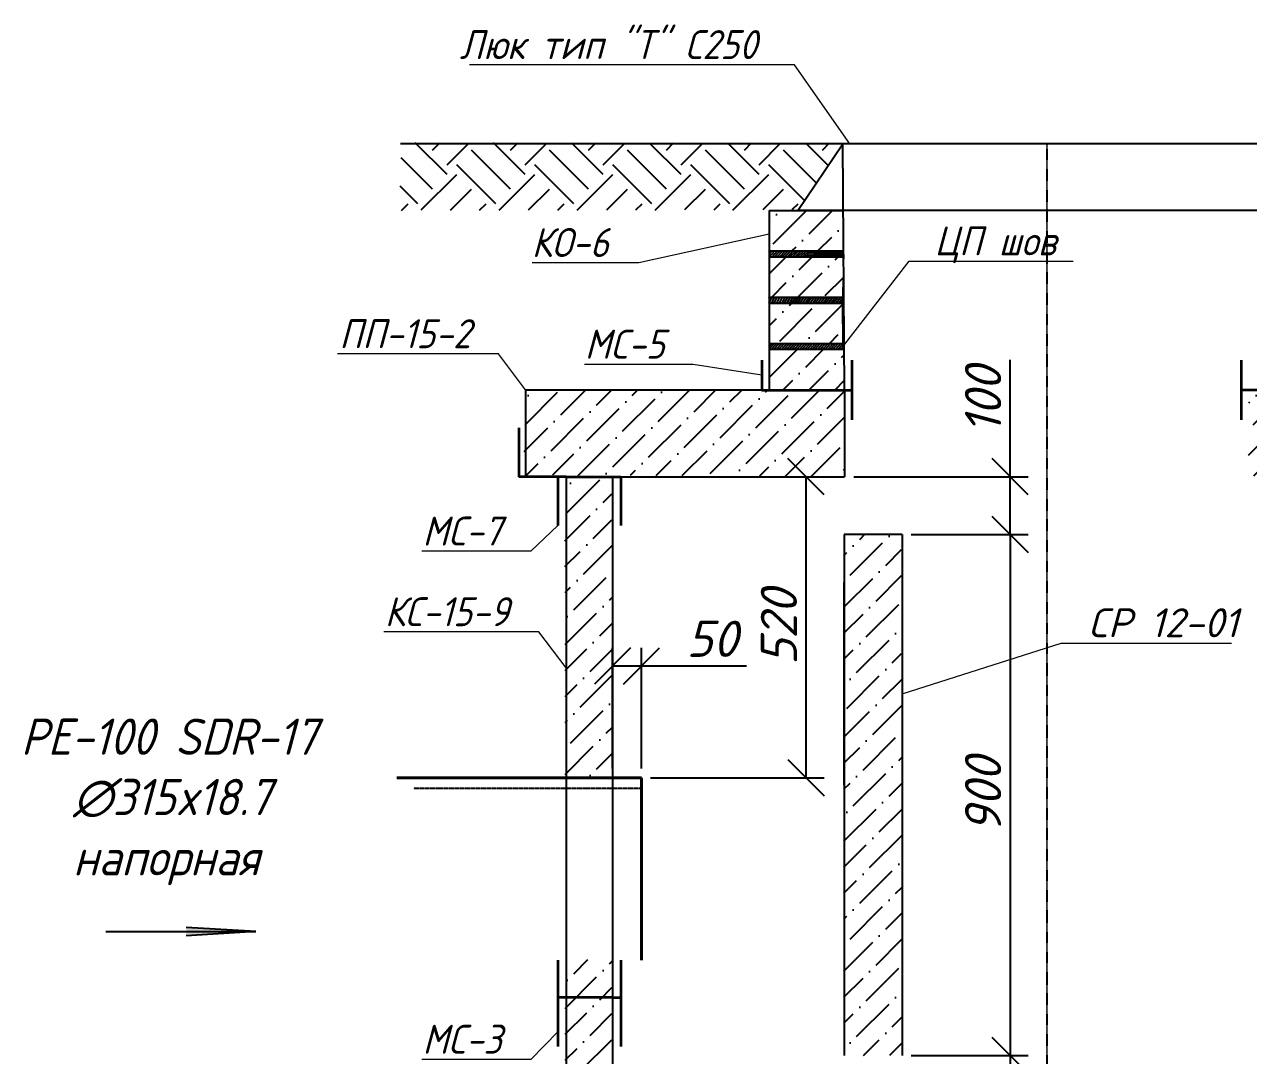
# Model space of a CAD drawing. Header units: millimetres. Extents: x 41097286 to 44249727, y 21258419 to 22595975.
# Drawn here: x 42780335 to 42822610, y 22050411 to 22086036 of the extents above; entities that cross this region are included whole.
import ezdxf
from ezdxf import colors
from ezdxf.entities.mleader import LeaderData, LeaderLine
from ezdxf.math import Vec2, Vec3

# ---------------------------------------------------------------- set-up
doc = ezdxf.new("R2010")
doc.units = ezdxf.units.MM
doc.linetypes.add('ACAD_ISO10W100', pattern=[18.5, 12, -3, 0.5, -3])
doc.linetypes.add('DASHED', pattern=[0.75, 0.5, -0.25])
doc.layers.add('ВК_К1_текст', color=34, linetype='Continuous')
doc.styles.add('note', font='isocpeur.ttf', dxfattribs={"width": 0.9, "oblique": 15})
doc.styles.get("Standard").update_dxf_attribs({"font": 'isocpeui.ttf'})
doc.dimstyles.new('ISO-25', dxfattribs={"dimtxt": 2.5, "dimasz": 2.5, "dimexe": 1.25, "dimexo": 0.625, "dimtad": 1, "dimtxsty": 'Standard', "dimcen": 2.5, "dimadec": 0, "dimazin": 0, "dimtfac": 1, "dimtmove": 0, "dimatfit": 3, "dimfxl": 1, "dimarcsym": 0})
pattern_1 = [(44.99999999999999, (-809387375.9059597, -416697718.8680826), (336.7596045400934, 1234.785216647009), [1587.5, -317.5000000000001, 0, -317.5000000000001])]

# ---------------------------------------------------------------- blocks, each defined once
blk = doc.blocks.new('_Oblique')
at = {"color": 0, "linetype": 'ByBlock', "lineweight": -2}
blk.add_line((-0.5, -0.5), (0.5, 0.5), dxfattribs=at)
blk = doc.blocks.new('*D128')
at = {"color": 0, "lineweight": -2, "transparency": 16777216}
for p, q in [((42799356.25347409, 22070411.2450686), (42807951.7877588, 22070411.2450686)), ((42807326.7877588, 22060011.24506866), (42807326.7877588, 22070411.2450686)), ((42801956.25347409, 22060011.24506866), (42807951.7877588, 22060011.24506866))]:
    blk.add_line(p, q, dxfattribs=at)
at = {"layer": 'Defpoints', "color": 0, "transparency": 16777216}
for p in [(42799043.75347409, 22070411.2450686), (42807326.7877588, 22070411.2450686), (42801643.75347409, 22060011.24506866)]:
    blk.add_point(p, dxfattribs=at)
at = {"color": 0, "lineweight": -2, "transparency": 16777216, "xscale": 1250, "yscale": 1250, "zscale": 1250}
for p, rotation in [((42807326.7877588, 22070411.2450686), 90), ((42807326.7877588, 22060011.24506866), 270)]:
    blk.add_blockref('_Oblique', p, dxfattribs=dict(at, rotation=rotation))
at = {"color": 0, "lineweight": 5, "transparency": 16777216, "insert": (42806389.2877588, 22065211.24506864), "char_height": 1250, "attachment_point": 5, "rotation": 90}
blk.add_mtext('520', dxfattribs=at)
blk = doc.blocks.new('*D129')
at = {"color": 0, "lineweight": -2, "transparency": 16777216}
for p, q in [((42800643.75347397, 22060323.6981098), (42800643.75347397, 22064497.91477435)), ((42801643.75347409, 22060323.74506866), (42801643.75347409, 22064497.91477435)), ((42800643.75347397, 22063872.91477435), (42801643.75347409, 22063872.91477435)), ((42801643.75347409, 22063872.91477435), (42805267.8065044, 22063872.91477435))]:
    blk.add_line(p, q, dxfattribs=at)
at = {"layer": 'Defpoints', "color": 0, "transparency": 16777216}
for p in [(42801643.75347409, 22063872.91477435), (42800643.75347397, 22060011.1981098), (42801643.75347409, 22060011.24506866)]:
    blk.add_point(p, dxfattribs=at)
at = {"color": 0, "lineweight": -2, "transparency": 16777216, "xscale": 1250, "yscale": 1250, "zscale": 1250, "rotation": 180}
blk.add_blockref('_Oblique', (42800643.75347397, 22063872.91477435), dxfattribs=at)
at = {"color": 0, "lineweight": -2, "transparency": 16777216, "xscale": 1250, "yscale": 1250, "zscale": 1250}
blk.add_blockref('_Oblique', (42801643.75347409, 22063872.91477435), dxfattribs=at)
at = {"color": 0, "lineweight": 5, "transparency": 16777216, "insert": (42804080.77998924, 22064810.41477435), "char_height": 1250, "attachment_point": 5}
blk.add_mtext('50', dxfattribs=at)
blk = doc.blocks.new('*D133')
at = {"color": 0, "lineweight": -2, "transparency": 16777216}
for p, q in [((42810956.25347409, 22068411.2450686), (42815004.45372484, 22068411.2450686)), ((42814379.45372484, 22068411.2450686), (42814379.45372484, 22050411.2450686)), ((42810956.25347409, 22050411.2450686), (42815004.45372484, 22050411.2450686))]:
    blk.add_line(p, q, dxfattribs=at)
at = {"layer": 'Defpoints', "color": 0, "transparency": 16777216}
for p in [(42810643.75347409, 22068411.2450686), (42810643.75347409, 22050411.2450686), (42814379.45372484, 22050411.2450686)]:
    blk.add_point(p, dxfattribs=at)
at = {"color": 0, "lineweight": -2, "transparency": 16777216, "xscale": 1250, "yscale": 1250, "zscale": 1250}
for p, rotation in [((42814379.45372484, 22068411.2450686), 90), ((42814379.45372484, 22050411.2450686), 270)]:
    blk.add_blockref('_Oblique', p, dxfattribs=dict(at, rotation=rotation))
at = {"color": 0, "lineweight": 5, "transparency": 16777216, "insert": (42813441.95372483, 22059411.24506861), "char_height": 1250, "attachment_point": 5, "rotation": 90}
blk.add_mtext('900', dxfattribs=at)
blk = doc.blocks.new('*D134')
at = {"color": 0, "lineweight": -2, "transparency": 16777216}
for p, q in [((42810956.25347409, 22050411.2450686), (42815004.45372484, 22050411.2450686)), ((42814379.45372484, 22050411.2450686), (42814379.45372484, 22038411.2450686)), ((42810956.25347409, 22038411.2450686), (42815004.45372484, 22038411.2450686))]:
    blk.add_line(p, q, dxfattribs=at)
at = {"layer": 'Defpoints', "color": 0, "transparency": 16777216}
for p in [(42810643.75347409, 22050411.2450686), (42810643.75347409, 22038411.2450686), (42814379.45372484, 22038411.2450686)]:
    blk.add_point(p, dxfattribs=at)
at = {"color": 0, "lineweight": -2, "transparency": 16777216, "xscale": 1250, "yscale": 1250, "zscale": 1250}
for p, rotation in [((42814379.45372484, 22050411.2450686), 90), ((42814379.45372484, 22038411.2450686), 270)]:
    blk.add_blockref('_Oblique', p, dxfattribs=dict(at, rotation=rotation))
at = {"color": 0, "lineweight": 5, "transparency": 16777216, "insert": (42813441.95372483, 22044411.24506861), "char_height": 1250, "attachment_point": 5, "rotation": 90}
blk.add_mtext('600', dxfattribs=at)
blk = doc.blocks.new('_None')
blk = doc.blocks.new('*D6293')
at = {"color": 0, "lineweight": -2, "transparency": 16777216}
for p, q in [((42814379.45372484, 22070411.24506848), (42814379.45372484, 22074451.01779576)), ((42808973.89449713, 22070411.24506848), (42815004.45372484, 22070411.24506848)), ((42814379.45372484, 22068411.2450686), (42814379.45372484, 22070411.24506848)), ((42810956.25347409, 22068411.2450686), (42815004.45372484, 22068411.2450686))]:
    blk.add_line(p, q, dxfattribs=at)
at = {"layer": 'Defpoints', "color": 0, "transparency": 16777216}
for p in [(42808661.39449713, 22070411.24506848), (42814379.45372484, 22070411.24506848), (42810643.75347409, 22068411.2450686)]:
    blk.add_point(p, dxfattribs=at)
at = {"color": 0, "lineweight": -2, "transparency": 16777216, "xscale": 1250, "yscale": 1250, "zscale": 1250}
for p, rotation in [((42814379.45372484, 22070411.24506848), 90), ((42814379.45372484, 22068411.2450686), 270)]:
    blk.add_blockref('_Oblique', p, dxfattribs=dict(at, rotation=rotation))
at = {"color": 0, "lineweight": 5, "transparency": 16777216, "insert": (42813441.95372483, 22073056.13143213), "char_height": 1250, "attachment_point": 5, "rotation": 90}
blk.add_mtext('100', dxfattribs=at)

msp = doc.modelspace()

# ---------------------------------------------------------------- hatches: boundary and pattern name
at = {"transparency": 33554534}
h = msp.add_hatch(dxfattribs=at)
h.set_pattern_fill('EARTH', color=256, scale=300, angle=45)
h.set_pattern_definition([(44.99999999999999, (-809387375.9059597, -416697718.8680826), (2.842170943040401e-13, 2694.076836320746), [1905, -1905]), (44.99999999999999, (-809387881.0453666, -416697213.7286758), (2.842170943040401e-13, 2694.076836320746), [1905, -1905]), (44.99999999999999, (-809388386.1847733, -416696708.589269), (2.842170943040401e-13, 2694.076836320746), [1905, -1905]), (135, (-809388386.1847733, -416696371.8296645), (-2694.076836320746, 2.842170943040401e-13), [1905, -1905]), (135, (-809387881.0453666, -416695866.6902577), (-2694.076836320746, 2.842170943040401e-13), [1905, -1905]), (135, (-809387375.9059597, -416695361.5508509), (-2694.076836320746, 2.842170943040401e-13), [1905, -1905])])
h.paths.add_polyline_path([(42807043.75347409, 22079611.24506866), (42808603.56165884, 22081911.24506866), (42793319.97633324, 22081911.24506866), (42793319.97633324, 22079611.24506866)])
at = {"transparency": 33554539}
h = msp.add_hatch(dxfattribs=at)
h.set_pattern_fill('ANSI36', color=256, scale=200)
h.set_pattern_definition([(44.99999999999999, (232259.4888148084, 3756.526435904205), (336.7596045400935, 1234.785216647009), [1587.5, -317.5000000000001, 0, -317.5000000000001])])
h.paths.add_polyline_path([(42808661.39449713, 22073411.2450686), (42808651.86908863, 22074811.2450686), (42806053.73822842, 22074811.2450686), (42806053.73822842, 22073411.2450686)])
h.paths.add_polyline_path([(42808650.5083159, 22075011.24506866), (42808640.98290715, 22076411.2450686), (42806053.73822842, 22076411.2450686), (42806053.73822842, 22075011.2450686)])
h.paths.add_polyline_path([(42806053.73822842, 22078011.2450686), (42806053.73822842, 22076611.2450686), (42808639.62213454, 22076611.24506848), (42808630.0967258, 22078011.2450686)])
h.paths.add_polyline_path([(42806053.73822842, 22079611.2450686), (42806053.73822842, 22078211.2450686), (42808628.73595307, 22078211.24506866), (42808619.21054456, 22079611.24506866)])
h = msp.add_hatch()
h.set_pattern_fill('ANSI31', color=256, scale=20)
h.set_pattern_definition([(44.99999999999999, (-809387375.9059597, -416697718.8680826), (-44.90128060534576, 44.90128060534577), [])])
h.paths.add_polyline_path([(42808628.73595307, 22078211.24506866), (42806053.73822842, 22078211.2450686), (42806053.73822842, 22078011.2450686), (42808630.0967258, 22078011.2450686)])
h.paths.add_polyline_path([(42808639.62213454, 22076611.24506848), (42806053.73822842, 22076611.2450686), (42806053.73822842, 22076411.2450686), (42808640.98290715, 22076411.2450686)])
h.paths.add_polyline_path([(42808650.5083159, 22075011.24506866), (42806053.73822842, 22075011.2450686), (42806053.73822842, 22074811.2450686), (42808651.86908863, 22074811.2450686)])
h = msp.add_hatch(dxfattribs=at)
h.set_pattern_fill('ANSI36', color=256, scale=200)
h.set_pattern_definition(pattern_1)
h.paths.add_polyline_path([(42808661.39449713, 22070411.24506848), (42808661.39449713, 22073411.24506842), (42797643.75347409, 22073411.24506848), (42797643.75347409, 22070411.24506848)])
h.paths.add_polyline_path([(42822643.75347409, 22073411.24506848), (42822643.75347409, 22070411.24506848), (42833643.75347409, 22070411.24506848), (42833643.75347409, 22073411.24506848)])
h = msp.add_hatch(dxfattribs=at)
h.set_pattern_fill('ANSI36', color=256, scale=200)
h.set_pattern_definition(pattern_1)
h.paths.add_polyline_path([(42800643.75347397, 22070411.2450686), (42799043.75347397, 22070411.2450686), (42799043.75347397, 22060011.09833889), (42800643.75347397, 22060011.18863409)])
h.paths.add_polyline_path([(42800643.75347397, 22053711.24506866), (42799043.75347397, 22053711.24506866), (42799043.75347397, 22052411.2450686), (42800643.75347397, 22052411.2450686)])
h.paths.add_polyline_path([(42800643.75347397, 22052411.2450686), (42799043.75347397, 22052411.2450686), (42799043.75347397, 22040411.2450686), (42800643.75347397, 22040411.2450686)])
h = msp.add_hatch(dxfattribs=at)
h.set_pattern_fill('ANSI36', color=256, scale=200)
h.set_pattern_definition([(44.99999999999999, (-809387375.9059597, -416697978.8680828), (336.7596045400934, 1234.785216647009), [1587.5, -317.5000000000001, 0, -317.5000000000001])])
h.paths.add_polyline_path([(42810643.75347409, 22068411.2450686), (42808643.75347409, 22068411.2450686), (42808643.75347409, 22050411.24506848), (42810643.75347409, 22050411.24506848)])
h = msp.add_hatch()
h.set_pattern_fill('ANSI31', color=256, scale=1.066666666666667)
h.set_pattern_definition([(44.99999999999999, (41358897.77313707, 17066023.53698193), (-0.09428090415820635, 0.09428090415820635), [])])
h.paths.add_polyline_path([(42788330.34117196, 22054694.48067378), (42785924.41456602, 22054694.48067378), (42785924.41456602, 22054550.36966174)])
h.paths.add_polyline_path([(42785924.41456602, 22054838.59168588), (42785924.41456602, 22054694.48067378), (42788330.34117196, 22054694.48067378)])

# ---------------------------------------------------------------- linework, layer by layer
for p, q in [((42807043.75347409, 22081911.24506866), (42793319.97633324, 22081911.24506866)), ((42824243.75347409, 22081911.24506866), (42807043.75347409, 22081911.24506866)), ((42807043.75347409, 22079611.24506866), (42808603.56165884, 22081911.24506866)), ((42808661.39449713, 22073411.24506848), (42808603.56165884, 22081911.24506866)), ((42806053.73822842, 22079611.2450686), (42806053.73822842, 22073411.24506848)), ((42806053.73822842, 22079611.2450686), (42808628.73595343, 22079611.24506866)), ((42824243.75347409, 22079611.24506866), (42807043.75347409, 22079611.24506866)), ((42806053.73822842, 22078211.2450686), (42808628.73595343, 22078211.24506866)), ((42806053.73822842, 22078011.2450686), (42808630.09672592, 22078011.2450686)), ((42806053.73822842, 22076611.2450686), (42808639.62213466, 22076611.24506848)), ((42806053.73822842, 22076411.2450686), (42808640.98290739, 22076411.2450686)), ((42806053.73822842, 22075011.2450686), (42808650.50831602, 22075011.24506866)), ((42806053.73822842, 22074811.2450686), (42808651.86908875, 22074811.2450686)), ((42797643.75347409, 22073411.24506848), (42808661.39449737, 22073411.24506848)), ((42797643.75347409, 22073411.24506848), (42797643.75347409, 22070411.24506848)), ((42799043.75347397, 22073411.2450686), (42808661.39449713, 22073411.2450686)), ((42808661.39449713, 22073411.24506848), (42808661.39449713, 22070411.24506848)), ((42797643.75347409, 22070411.24506848), (42808661.39449713, 22070411.24506848)), ((42799043.75347397, 22070411.2450686), (42799043.75347397, 22040411.24506848)), ((42800643.75347397, 22070411.24506848), (42800643.75347397, 22040411.24506848)), ((42808643.75347409, 22068411.2450686), (42808643.75347409, 22050411.2450686)), ((42810643.75347409, 22068411.2450686), (42808643.75347409, 22068411.2450686)), ((42810643.75347409, 22068411.2450686), (42810643.75347409, 22050411.2450686)), ((42808643.75347409, 22059751.2450686), (42808643.75347409, 22066751.2450686)), ((42808643.75347409, 22062783.75226109), (42808643.75347409, 22059751.2450686)), ((42783145.88705955, 22054694.48067378), (42788330.34117196, 22054694.48067378)), ((42788330.34117196, 22054694.48067378), (42785924.41456602, 22054838.59168588)), ((42788330.34117196, 22054694.48067378), (42785924.41456602, 22054550.36966174)), ((42800643.75347374, 22052411.2450686), (42799043.75347397, 22052411.2450686))]:
    msp.add_line(p, q)
at = {"color": 1, "linetype": 'ACAD_ISO10W100', "ltscale": 0.02}
msp.add_line((42815643.75347409, 22081911.24506866), (42815643.75347409, 22019411.24506866), dxfattribs=at)
at = {"lineweight": 35}
for p, q in [((42805803.58983741, 22074434.76668685), (42805803.58983741, 22073402.40681403)), ((42808921.18856583, 22072370.04694115), (42808921.18856583, 22074434.76668685)), ((42822366.31838236, 22072370.04694115), (42822366.31838236, 22074434.76668685)), ((42797409.98203418, 22072103.57331996), (42797409.98203418, 22070411.24506848)), ((42799043.75347409, 22070411.24506848), (42797409.98203418, 22070411.24506848)), ((42798760.09113727, 22070411.24506848), (42798760.09113727, 22068718.91681712)), ((42799043.75347421, 22070411.24506848), (42800643.75347409, 22070411.24506848)), ((42800643.75347409, 22070411.24506848), (42800927.4158108, 22070411.24506848)), ((42800927.4158108, 22070411.24506848), (42800927.4158108, 22068718.91681712)), ((42798760.09113727, 22053711.24506866), (42798760.09113727, 22050718.91681724)), ((42800927.4158108, 22053711.24506866), (42800927.4158108, 22050718.91681724)), ((42799043.75347409, 22052411.2450686), (42798760.09113727, 22052411.2450686)), ((42800643.75347397, 22052411.2450686), (42799043.75347409, 22052411.2450686)), ((42800643.75347409, 22052411.2450686), (42800927.4158108, 22052411.2450686))]:
    msp.add_line(p, q, dxfattribs=at)
at = {"lineweight": 40}
for p, q in [((42793191.56711648, 22060010.76807331), (42801643.75347409, 22060011.24506866)), ((42801643.75347409, 22060011.24506866), (42801643.75347409, 22053711.24506866))]:
    msp.add_line(p, q, dxfattribs=at)
at = {"linetype": 'DASHED', "ltscale": 0.1}
msp.add_line((42801643.75347409, 22059641.2450686), (42793764.92446242, 22059641.24506866), dxfattribs=at)
at = {"lineweight": 35}
for points in [[(42805803.58983741, 22073402.40681403), (42808921.18856583, 22073402.40681403)], [(42825483.91711066, 22073402.40681403), (42822366.31838236, 22073402.40681403)]]:
    msp.add_lwpolyline(points, dxfattribs=at)

# ---------------------------------------------------------------- texts
at = {"insert": (38585312.96371148, 22062052.51936977), "char_height": 1250, "width": 8400000, "attachment_point": 1, "style": 'note'}
msp.add_mtext('\\pi4.1949e+006;PE-100 SDR-17\\P\\pi4.1967e+006;∅315x18.7\\P\\pi4.1967e+006;напорная', dxfattribs=at)

# ---------------------------------------------------------------- dimensions: what is measured, and where the dimension line sits
at = {"lineweight": 5}
for base, p1, p2, picture, middle in [((42814379.45372484, 22070411.24506848), (42810643.75347409, 22068411.2450686), (42808661.39449713, 22070411.24506848), '*D6293', (42813441.95372483, 22073056.13143213)), ((42807326.7877588, 22070411.2450686), (42801643.75347409, 22060011.24506866), (42799043.75347409, 22070411.2450686), '*D128', (42806389.2877588, 22065211.24506864)), ((42814379.45372484, 22050411.2450686), (42810643.75347409, 22068411.2450686), (42810643.75347409, 22050411.2450686), '*D133', (42813441.95372483, 22059411.24506861)), ((42814379.45372484, 22038411.2450686), (42810643.75347409, 22050411.2450686), (42810643.75347409, 22038411.2450686), '*D134', (42813441.95372483, 22044411.24506861))]:
    dim = msp.add_linear_dim(base=base, p1=p1, p2=p2, angle=90, dimstyle='ISO-25', override={"dimscale": 500.0000000000001, "dimlfac": 0.05, "dimblk1": 'Oblique', "dimblk2": 'Oblique', "dimsah": 1}, dxfattribs=at)
    dim.commit()
    dim.dimension.update_dxf_attribs({"geometry": picture, "text_midpoint": middle})
dim = msp.add_linear_dim(base=(42801643.75347409, 22063872.91477435), p1=(42800643.75347397, 22060011.1981098), p2=(42801643.75347409, 22060011.24506866), dimstyle='ISO-25', override={"dimscale": 500.0000000000001, "dimlfac": 0.05, "dimblk1": 'Oblique', "dimblk2": 'Oblique', "dimsah": 1}, dxfattribs=at)
dim.commit()
dim.dimension.update_dxf_attribs({"geometry": '*D129', "text_midpoint": (42804080.77998924, 22064810.41477435)})

# ---------------------------------------------------------------- leaders
at = {"layer": 'ВК_К1_текст', "color": 0, "linetype": 'Continuous', "lineweight": 5}
ml = msp.add_multileader_mtext('Standard', dxfattribs=at)
ml.set_content('Люк тип "Т" С250', style='note')
ml.set_leader_properties(lineweight=15)
ml.set_arrow_properties(name='NONE')
ml.build(insert=Vec2(0, 0))
ml.multileader.update_dxf_attribs({"text_left_attachment_type": 6, "text_right_attachment_type": 6, "dogleg_length": 0.1, "arrow_head_size": 1000, "scale": 20})
ctx = ml.context
ctx.base_point, ctx.scale, ctx.char_height, ctx.arrow_head_size, ctx.landing_gap_size, ctx.plane_origin = Vec3(42794110.4745882, 22084640.89894753), 20, 1000, 1000, 800, Vec3(42772336.07533643, 21511373.28727906)
ctx.left_attachment, ctx.right_attachment, ctx.text_align_type = 6, 6, 1
notes = []
notes.append((ctx, [(1, (1, 1, 0), (42806928.04087339, 22084640.89894753), (-1, 0), 40, [(0, [(42808841.31981466, 22081911.24506866)], 0, [])])]))
ctx.mtext.insert, ctx.mtext.alignment, ctx.mtext.flow_direction = Vec3(42800499.25773082, 22085840.89894753), 2, 5
ml = msp.add_multileader_mtext('Standard', dxfattribs=at)
ml.set_content('ЦП шов ', style='note')
ml.set_leader_properties(lineweight=15)
ml.set_arrow_properties(name='NONE')
ml.build(insert=Vec2(0, 0))
ml.multileader.update_dxf_attribs({"text_left_attachment_type": 6, "text_right_attachment_type": 6, "dogleg_length": 0.1, "arrow_head_size": 1000, "scale": 20})
ctx = ml.context
ctx.base_point, ctx.scale, ctx.char_height, ctx.arrow_head_size, ctx.landing_gap_size, ctx.plane_origin = Vec3(42810925.40675304, 22077857.81402557), 20, 1000, 1000, 800, Vec3(42779061.48921905, 21504330.51112383)
ctx.left_attachment, ctx.right_attachment, ctx.text_align_type = 6, 6, 1
notes.append((ctx, [(0, (1, 1, 0), (42810885.40675304, 22077857.81402557), (1, 0), 40, [(2, [(42808629.59610877, 22078084.82342457), (42808576.99141238, 22076474.39333474), (42808585.26138184, 22074881.56906467)], 0, [])])]))
ctx.mtext.insert, ctx.mtext.alignment, ctx.mtext.flow_direction = Vec3(42813866.17626844, 22079057.81402557), 2, 5
ml = msp.add_multileader_mtext('Standard', dxfattribs=at)
ml.set_content('КО-6', style='note')
ml.set_leader_properties(lineweight=15)
ml.set_arrow_properties(name='NONE')
ml.build(insert=Vec2(0, 0))
ml.multileader.update_dxf_attribs({"text_left_attachment_type": 6, "text_right_attachment_type": 6, "dogleg_length": 0.1, "arrow_head_size": 1000, "scale": 20})
ctx = ml.context
ctx.base_point, ctx.scale, ctx.char_height, ctx.arrow_head_size, ctx.landing_gap_size, ctx.plane_origin = Vec3(42796853.45793168, 22077801.36778568), 20, 1000, 1000, 800, Vec3(42769548.49375007, 21503949.06554394)
ctx.left_attachment, ctx.right_attachment, ctx.text_align_type = 6, 6, 1
notes.append((ctx, [(1, (1, 1, 0), (42801549.35631654, 22077801.36778568), (-1, 0), 40, [(3, [(42806053.73822842, 22074487.0233336), (42806053.73822842, 22075757.73800273), (42806053.73822842, 22077216.67721247), (42806053.73822842, 22078786.37737742)], 0, [])])]))
ctx.mtext.insert, ctx.mtext.alignment, ctx.mtext.flow_direction = Vec3(42799181.40712402, 22079001.36778568), 2, 5
ml = msp.add_multileader_mtext('Standard', dxfattribs=at)
ml.set_content('ПП-15-2', style='note')
ml.set_leader_properties(lineweight=15)
ml.set_arrow_properties(name='NONE')
ml.build(insert=Vec2(0, 0))
ml.multileader.update_dxf_attribs({"text_left_attachment_type": 6, "text_right_attachment_type": 6, "dogleg_length": 0.1, "arrow_head_size": 1000, "scale": 20})
ctx = ml.context
ctx.base_point, ctx.scale, ctx.char_height, ctx.arrow_head_size, ctx.landing_gap_size, ctx.plane_origin = Vec3(42790295.41503541, 22074650.97406452), 20, 1000, 1000, 800, Vec3(42761138.50899575, 21502873.28727882)
ctx.left_attachment, ctx.right_attachment, ctx.text_align_type = 6, 6, 1
notes.append((ctx, [(1, (1, 1, 0), (42796701.31342027, 22074650.97406452), (-1, 0), 40, [(0, [(42797643.75347409, 22073411.24506848)], 0, [])])]))
ctx.mtext.insert, ctx.mtext.alignment, ctx.mtext.flow_direction = Vec3(42793478.36422775, 22075850.97406452), 2, 5
ml = msp.add_multileader_mtext('Standard', dxfattribs=at)
ml.set_content('МС-5', style='note')
ml.set_leader_properties(lineweight=15)
ml.set_arrow_properties(name='NONE')
ml.build(insert=Vec2(0, 0))
ml.multileader.update_dxf_attribs({"text_left_attachment_type": 6, "text_right_attachment_type": 6, "dogleg_length": 0.1, "arrow_head_size": 1000, "scale": 20})
ctx = ml.context
ctx.base_point, ctx.scale, ctx.char_height, ctx.arrow_head_size, ctx.landing_gap_size, ctx.plane_origin = Vec3(42798737.94985931, 22074290.29837137), 20, 1000, 1000, 800, Vec3(42767871.04381964, 21502512.61158579)
ctx.left_attachment, ctx.right_attachment, ctx.text_align_type = 6, 6, 1
notes.append((ctx, [(1, (1, 1, 0), (42803433.84824417, 22074290.29837137), (-1, 0), 40, [(0, [(42805803.58983741, 22073918.58675038)], 0, [])])]))
ctx.mtext.insert, ctx.mtext.alignment, ctx.mtext.flow_direction = Vec3(42801065.89905164, 22075490.29837137), 2, 5
ml = msp.add_multileader_mtext('Standard', dxfattribs=at)
ml.set_content('МС-7', style='note')
ml.set_leader_properties(lineweight=15)
ml.set_arrow_properties(name='NONE')
ml.build(insert=Vec2(0, 0))
ml.multileader.update_dxf_attribs({"text_left_attachment_type": 6, "text_right_attachment_type": 6, "dogleg_length": 0.1, "arrow_head_size": 1000, "scale": 20})
ctx = ml.context
ctx.base_point, ctx.scale, ctx.char_height, ctx.arrow_head_size, ctx.landing_gap_size, ctx.plane_origin = Vec3(42793121.75269859, 22067832.35154098), 20, 1000, 1000, 800, Vec3(42762254.84665904, 21496054.6647554)
ctx.left_attachment, ctx.right_attachment, ctx.text_align_type = 6, 6, 1
notes.append((ctx, [(1, (1, 1, 0), (42797817.65108345, 22067832.35154098), (-1, 0), 40, [(0, [(42798760.09113727, 22068718.91681712)], 0, [])])]))
ctx.mtext.insert, ctx.mtext.alignment, ctx.mtext.flow_direction = Vec3(42795449.70189092, 22069032.35154098), 2, 5
ml = msp.add_multileader_mtext('Standard', dxfattribs=at)
ml.set_content('КС-15-9', style='note')
ml.set_leader_properties(lineweight=15)
ml.set_arrow_properties(name='NONE')
ml.build(insert=Vec2(0, 0))
ml.multileader.update_dxf_attribs({"text_left_attachment_type": 6, "text_right_attachment_type": 6, "dogleg_length": 0.1, "arrow_head_size": 1000, "scale": 20})
ctx = ml.context
ctx.base_point, ctx.scale, ctx.char_height, ctx.arrow_head_size, ctx.landing_gap_size, ctx.plane_origin = Vec3(42791785.41503517, 22065045.31284582), 20, 1000, 1000, 800, Vec3(42762538.50899563, 21493267.6260603)
ctx.left_attachment, ctx.right_attachment, ctx.text_align_type = 6, 6, 1
notes.append((ctx, [(1, (1, 1, 0), (42798101.31342003, 22065045.31284582), (-1, 0), 40, [(0, [(42799043.75347397, 22063805.5838499)], 0, [])])]))
ctx.mtext.insert, ctx.mtext.alignment, ctx.mtext.flow_direction = Vec3(42794923.36422751, 22066245.31284582), 2, 5
ml = msp.add_multileader_mtext('Standard', dxfattribs=at)
ml.set_content('{\\fISOCPEUR|b0|i1|c204|p34;\\Q0;\\W1;СР 12-01}', style='note')
ml.set_leader_properties(lineweight=15)
ml.set_arrow_properties(name='NONE')
ml.build(insert=Vec2(0, 0))
ml.multileader.update_dxf_attribs({"text_left_attachment_type": 6, "text_right_attachment_type": 6, "dogleg_length": 0.1, "arrow_head_size": 1000, "scale": 20})
ctx = ml.context
ctx.base_point, ctx.scale, ctx.char_height, ctx.arrow_head_size, ctx.landing_gap_size, ctx.plane_origin = Vec3(42816183.89001439, 22064663.54215115), 20, 1000, 1000, 800, Vec3(42787463.29822967, 21492375.93738406)
ctx.left_attachment, ctx.right_attachment, ctx.text_align_type = 6, 6, 1
notes.append((ctx, [(0, (1, 1, 0), (42816143.89001439, 22064663.54215115), (1, 0), 40, [(0, [(42810643.75347409, 22062913.89517372)], 0, [])])]))
ctx.mtext.insert, ctx.mtext.alignment, ctx.mtext.flow_direction = Vec3(42819667.6021356, 22065863.54215115), 2, 5
ml = msp.add_multileader_mtext('Standard', dxfattribs=at)
ml.set_content('МС-3', style='note')
ml.set_leader_properties(lineweight=15)
ml.set_arrow_properties(name='NONE')
ml.build(insert=Vec2(0, 0))
ml.multileader.update_dxf_attribs({"text_left_attachment_type": 6, "text_right_attachment_type": 6, "dogleg_length": 0.1, "arrow_head_size": 1000, "scale": 20})
ctx = ml.context
ctx.base_point, ctx.scale, ctx.char_height, ctx.arrow_head_size, ctx.landing_gap_size, ctx.plane_origin = Vec3(42793121.75269859, 22050274.57250004), 20, 1000, 1000, 800, Vec3(42762254.84665904, 21478496.88571446)
ctx.left_attachment, ctx.right_attachment, ctx.text_align_type = 6, 6, 1
notes.append((ctx, [(1, (1, 1, 0), (42797817.65108345, 22050274.57250004), (-1, 0), 40, [(0, [(42798760.09113727, 22051230.59456592)], 0, [])])]))
ctx.mtext.insert, ctx.mtext.alignment, ctx.mtext.flow_direction = Vec3(42795449.70189092, 22051474.57250004), 2, 5
for ctx, leaders in notes:
    for number, flags, end, landing, length, lines in leaders:
        leader = LeaderData()
        leader.index, (leader.has_last_leader_line, leader.has_dogleg_vector, leader.attachment_direction) = number, flags
        leader.last_leader_point, leader.dogleg_vector, leader.dogleg_length = Vec3(end), Vec3(landing), length
        for number, points, colour, breaks in lines:
            line = LeaderLine()
            line.index, line.vertices, line.color, line.breaks = number, Vec3.list(points), colors.encode_raw_color(colour), breaks
            leader.lines.append(line)
        ctx.leaders.append(leader)

doc.saveas('drawing.dxf')
